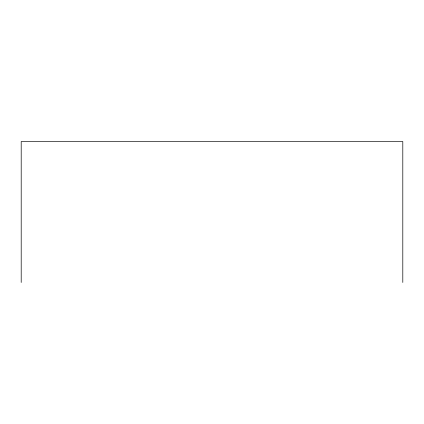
<?xml version="1.0" encoding="UTF-8"?>
<svg xmlns="http://www.w3.org/2000/svg" width="424" height="424" viewBox="0 0 424 424"><rect width="100%" height="100%" fill="white"/><g stroke="black" fill="none" stroke-linecap="round" stroke-linejoin="round"><path stroke-width="0.64" d="M402.8 282.464L402.8 141.537L21.2 141.537L21.2 282.464"/></g></svg>
